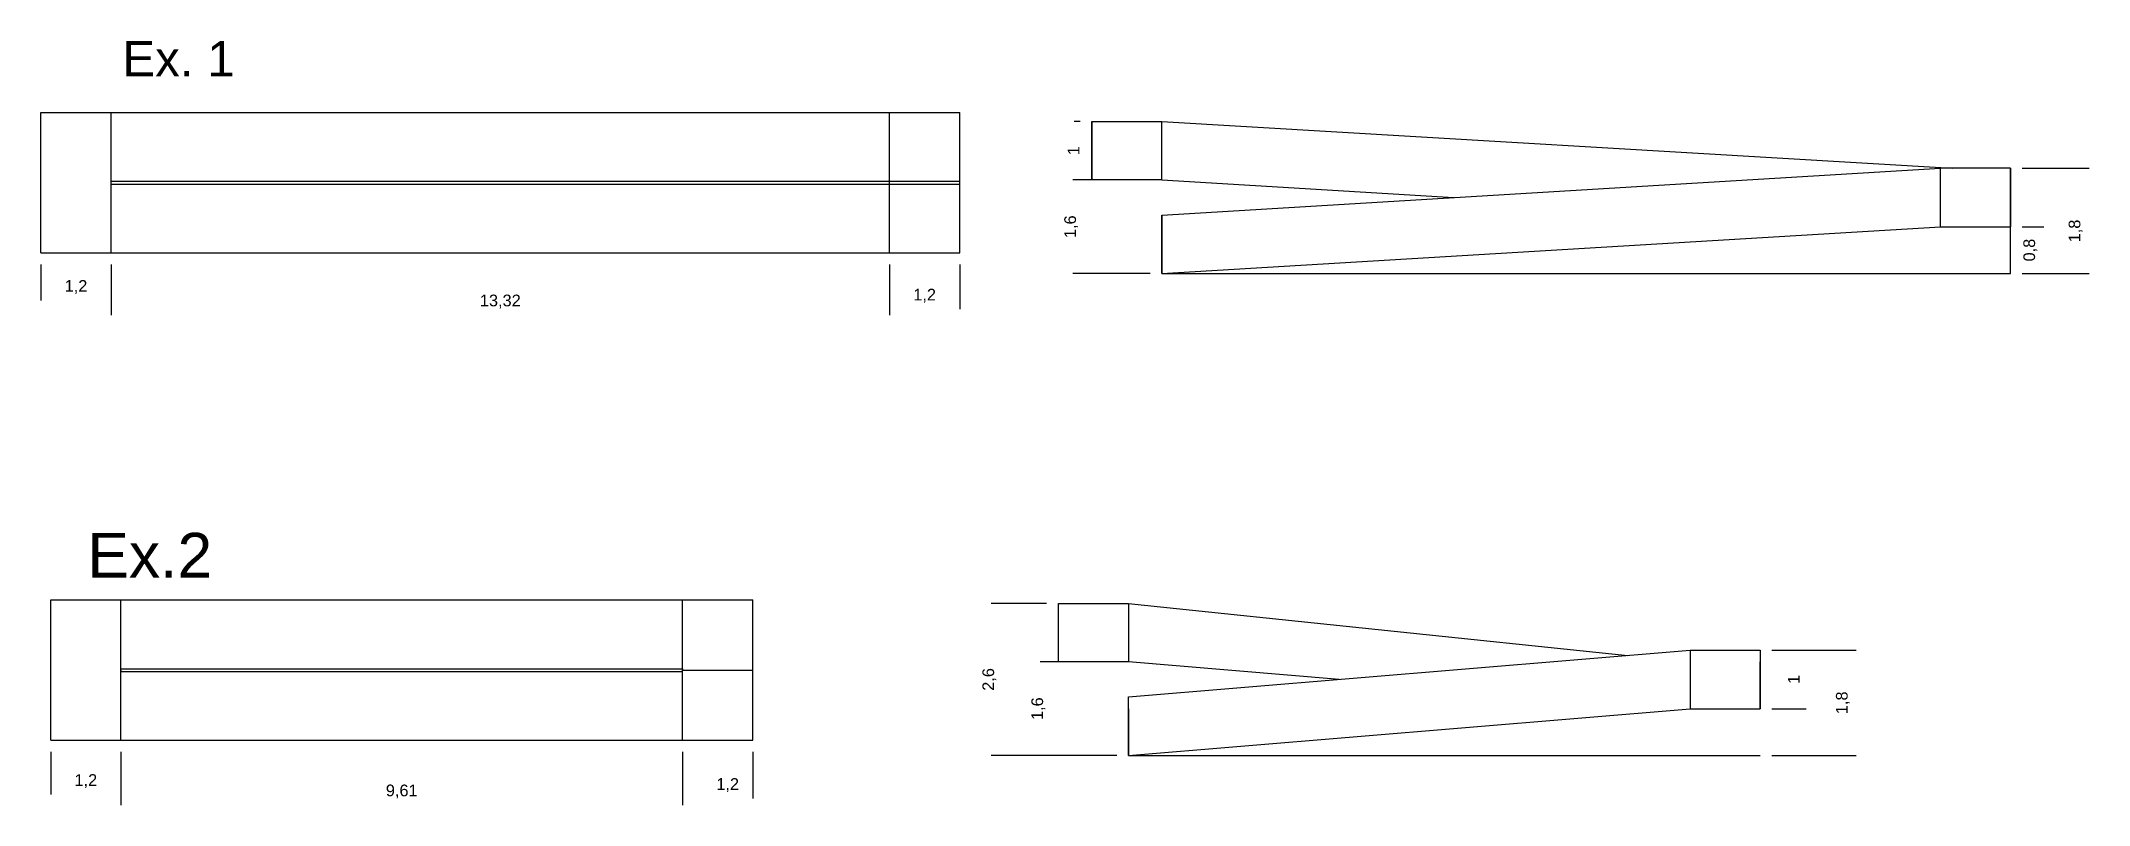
# Model space of a CAD drawing. Header units: millimetres. Extents: x 13358.9 to 13393.9, y 5371.1 to 5384.2.
import ezdxf

# ---------------------------------------------------------------- set-up
doc = ezdxf.new("R2010")
doc.units = ezdxf.units.MM
doc.layers.add('cota', color=252, linetype='Continuous')
doc.styles.get("Standard").update_dxf_attribs({"font": 'arial.ttf'})
doc.dimstyles.new('Copy of ISO-25', dxfattribs={"dimtxt": 0.2, "dimasz": 0.15, "dimexe": 0.1, "dimexo": 0.2, "dimgap": 0.01, "dimtad": 1, "dimzin": 9, "dimtxsty": 'Standard', "dimblk": 'CLOSEDBLANK', "dimcen": 2.5, "dimsd1": 1, "dimsd2": 1, "dimadec": 0, "dimazin": 0, "dimtfac": 1, "dimtmove": 0, "dimatfit": 3, "dimldrblk": 'CLOSEDBLANK', "dimfxl": 1, "dimarcsym": 0})

# ---------------------------------------------------------------- blocks, each defined once
blk = doc.blocks.new('*D6')
at = {"layer": 'cota', "color": 0, "lineweight": -2, "transparency": 16777216}
for p, q in [((13358.902, 5380.371), (13358.902, 5379.755)), ((13360.102, 5380.371), (13360.102, 5379.755))]:
    blk.add_line(p, q, dxfattribs=at)
at = {"layer": 'Defpoints', "color": 0, "transparency": 16777216}
for p in [(13358.902, 5380.571), (13360.102, 5380.571), (13360.102, 5379.855)]:
    blk.add_point(p, dxfattribs=at)
at = {"layer": 'cota', "color": 0, "transparency": 16777216, "insert": (13359.502, 5379.985), "char_height": 0.2, "width": 0.27825, "attachment_point": 5}
blk.add_mtext('{\\C256;1,2}', dxfattribs=at)
blk = doc.blocks.new('_ClosedBlank')
at = {"color": 0, "linetype": 'ByBlock', "lineweight": -2}
for p, q in [((-1, 0.17), (0, 0)), ((-1, 0.17), (-1, -0.17)), ((0, 0), (-1, -0.17))]:
    blk.add_line(p, q, dxfattribs=at)
blk = doc.blocks.new('*D7')
at = {"layer": 'cota', "color": 0, "lineweight": -2, "transparency": 16777216}
for p, q in [((13373.422, 5380.371), (13373.422, 5379.606)), ((13374.622, 5380.371), (13374.622, 5379.606))]:
    blk.add_line(p, q, dxfattribs=at)
at = {"layer": 'Defpoints', "color": 0, "transparency": 16777216}
for p in [(13373.422, 5380.571), (13374.622, 5380.571), (13374.622, 5379.706)]:
    blk.add_point(p, dxfattribs=at)
at = {"layer": 'cota', "color": 0, "transparency": 16777216, "insert": (13374.022, 5379.836), "char_height": 0.2, "attachment_point": 5}
blk.add_mtext('{\\C256;1,2}', dxfattribs=at)
blk = doc.blocks.new('*D8')
at = {"layer": 'cota', "color": 0, "lineweight": -2, "transparency": 16777216}
for p, q in [((13360.102, 5380.371), (13360.102, 5379.506)), ((13373.422, 5380.371), (13373.422, 5379.506))]:
    blk.add_line(p, q, dxfattribs=at)
at = {"layer": 'Defpoints', "color": 0, "transparency": 16777216}
for p in [(13360.102, 5380.571), (13373.422, 5380.571), (13373.422, 5379.606)]:
    blk.add_point(p, dxfattribs=at)
at = {"layer": 'cota', "color": 0, "transparency": 16777216, "insert": (13366.762, 5379.736), "char_height": 0.2, "attachment_point": 5}
blk.add_mtext('{\\C256;13,32}', dxfattribs=at)
blk = doc.blocks.new('*D10')
at = {"layer": 'cota', "color": 0, "lineweight": -2, "transparency": 16777216}
for p, q in [((13376.682, 5382.816), (13376.582, 5382.816)), ((13376.682, 5381.816), (13376.582, 5381.816))]:
    blk.add_line(p, q, dxfattribs=at)
at = {"layer": 'Defpoints', "color": 0, "transparency": 16777216}
for p in [(13376.882, 5382.816), (13376.682, 5381.816), (13376.882, 5381.816)]:
    blk.add_point(p, dxfattribs=at)
at = {"layer": 'cota', "color": 0, "transparency": 16777216, "insert": (13376.571, 5382.316), "char_height": 0.2, "width": 0.61349, "attachment_point": 5, "rotation": 90}
blk.add_mtext('{\\C256;1}', dxfattribs=at)
blk = doc.blocks.new('*D11')
at = {"layer": 'cota', "color": 0, "lineweight": -2, "transparency": 16777216}
for p, q in [((13392.802, 5381.016), (13393.17, 5381.016)), ((13392.802, 5380.216), (13393.17, 5380.216))]:
    blk.add_line(p, q, dxfattribs=at)
at = {"layer": 'Defpoints', "color": 0, "transparency": 16777216}
for p in [(13392.602, 5381.016), (13392.602, 5380.216), (13393.07, 5380.216)]:
    blk.add_point(p, dxfattribs=at)
at = {"layer": 'cota', "color": 0, "transparency": 16777216, "insert": (13392.94, 5380.616), "char_height": 0.2, "attachment_point": 5, "rotation": 90}
blk.add_mtext('{\\C256;0,8}', dxfattribs=at)
blk = doc.blocks.new('*D12')
at = {"layer": 'cota', "color": 0, "lineweight": -2, "transparency": 16777216}
for p, q in [((13392.802, 5382.016), (13393.945, 5382.016)), ((13392.802, 5380.216), (13393.945, 5380.216))]:
    blk.add_line(p, q, dxfattribs=at)
at = {"layer": 'Defpoints', "color": 0, "transparency": 16777216}
for p in [(13392.602, 5382.016), (13392.602, 5380.216), (13393.845, 5380.216)]:
    blk.add_point(p, dxfattribs=at)
at = {"layer": 'cota', "color": 0, "transparency": 16777216, "insert": (13393.715, 5380.943), "char_height": 0.2, "attachment_point": 5, "rotation": 90}
blk.add_mtext('{\\C256;1,8}', dxfattribs=at)
blk = doc.blocks.new('*D13')
at = {"layer": 'cota', "color": 0, "lineweight": -2, "transparency": 16777216}
for p, q in [((13359.07, 5372.033), (13359.07, 5371.305)), ((13360.27, 5372.033), (13360.27, 5371.305))]:
    blk.add_line(p, q, dxfattribs=at)
at = {"layer": 'Defpoints', "color": 0, "transparency": 16777216}
for p in [(13359.07, 5372.233), (13360.27, 5372.233), (13360.27, 5371.405)]:
    blk.add_point(p, dxfattribs=at)
at = {"layer": 'cota', "color": 0, "transparency": 16777216, "insert": (13359.67, 5371.535), "char_height": 0.2, "attachment_point": 5}
blk.add_mtext('{\\C256;1,2}', dxfattribs=at)
blk = doc.blocks.new('*D14')
at = {"layer": 'cota', "color": 0, "lineweight": -2, "transparency": 16777216}
for p, q in [((13369.88, 5372.033), (13369.88, 5371.236)), ((13371.08, 5372.033), (13371.08, 5371.236))]:
    blk.add_line(p, q, dxfattribs=at)
at = {"layer": 'Defpoints', "color": 0, "transparency": 16777216}
for p in [(13369.88, 5372.233), (13371.08, 5372.233), (13371.08, 5371.336)]:
    blk.add_point(p, dxfattribs=at)
at = {"layer": 'cota', "color": 0, "transparency": 16777216, "insert": (13370.652, 5371.467), "char_height": 0.2, "attachment_point": 5}
blk.add_mtext('{\\C256;1,2}', dxfattribs=at)
blk = doc.blocks.new('*D15')
at = {"layer": 'cota', "color": 0, "lineweight": -2, "transparency": 16777216}
for p, q in [((13360.27, 5372.033), (13360.27, 5371.126)), ((13369.88, 5372.033), (13369.88, 5371.126))]:
    blk.add_line(p, q, dxfattribs=at)
at = {"layer": 'Defpoints', "color": 0, "transparency": 16777216}
for p in [(13360.27, 5372.233), (13369.88, 5372.233), (13369.88, 5371.226)]:
    blk.add_point(p, dxfattribs=at)
at = {"layer": 'cota', "color": 0, "transparency": 16777216, "insert": (13365.075, 5371.357), "char_height": 0.2, "attachment_point": 5}
blk.add_mtext('{\\C256;9,61}', dxfattribs=at)
blk = doc.blocks.new('*D18')
at = {"layer": 'cota', "color": 0, "lineweight": -2, "transparency": 16777216}
for p, q in [((13377.31, 5373.574), (13375.997, 5373.574)), ((13377.31, 5371.974), (13375.997, 5371.974))]:
    blk.add_line(p, q, dxfattribs=at)
at = {"layer": 'Defpoints', "color": 0, "transparency": 16777216}
for p in [(13377.51, 5373.574), (13376.097, 5371.974), (13377.51, 5371.974)]:
    blk.add_point(p, dxfattribs=at)
at = {"layer": 'cota', "color": 0, "transparency": 16777216, "insert": (13375.967, 5372.774), "char_height": 0.2, "attachment_point": 5, "rotation": 90}
blk.add_mtext('{\\C256;1,6}', dxfattribs=at)
blk = doc.blocks.new('*D19')
at = {"layer": 'cota', "color": 0, "lineweight": -2, "transparency": 16777216}
for p, q in [((13377.882, 5381.816), (13376.56, 5381.816)), ((13377.882, 5380.216), (13376.56, 5380.216))]:
    blk.add_line(p, q, dxfattribs=at)
at = {"layer": 'Defpoints', "color": 0, "transparency": 16777216}
for p in [(13378.082, 5381.816), (13376.66, 5380.216), (13378.082, 5380.216)]:
    blk.add_point(p, dxfattribs=at)
at = {"layer": 'cota', "color": 0, "transparency": 16777216, "insert": (13376.53, 5381.016), "char_height": 0.2, "attachment_point": 5, "rotation": 90}
blk.add_mtext('{\\C256;1,6}', dxfattribs=at)
blk = doc.blocks.new('*D20')
at = {"layer": 'cota', "color": 0, "lineweight": -2, "transparency": 16777216}
for p, q in [((13376.11, 5374.574), (13375.159, 5374.574)), ((13376.11, 5371.974), (13375.159, 5371.974))]:
    blk.add_line(p, q, dxfattribs=at)
at = {"layer": 'Defpoints', "color": 0, "transparency": 16777216}
for p in [(13376.31, 5374.574), (13375.259, 5371.974), (13376.31, 5371.974)]:
    blk.add_point(p, dxfattribs=at)
at = {"layer": 'cota', "color": 0, "transparency": 16777216, "insert": (13375.129, 5373.274), "char_height": 0.2, "attachment_point": 5, "rotation": 90}
blk.add_mtext('{\\C256;2,6}', dxfattribs=at)
blk = doc.blocks.new('*D23')
at = {"color": 0, "lineweight": -2, "transparency": 16777216}
for p, q in [((13388.52, 5373.774), (13389.103, 5373.774)), ((13388.52, 5372.774), (13389.103, 5372.774))]:
    blk.add_line(p, q, dxfattribs=at)
at = {"layer": 'Defpoints', "color": 0, "transparency": 16777216}
for p in [(13388.32, 5373.774), (13388.32, 5372.774), (13389.003, 5372.774)]:
    blk.add_point(p, dxfattribs=at)
at = {"color": 0, "transparency": 16777216, "insert": (13388.893, 5373.274), "char_height": 0.2, "attachment_point": 5, "rotation": 90}
blk.add_mtext('{\\C256;1}', dxfattribs=at)
blk = doc.blocks.new('*D24')
at = {"color": 0, "lineweight": -2, "transparency": 16777216}
for p, q in [((13388.52, 5373.774), (13389.963, 5373.774)), ((13388.52, 5371.974), (13389.963, 5371.974))]:
    blk.add_line(p, q, dxfattribs=at)
at = {"layer": 'Defpoints', "color": 0, "transparency": 16777216}
for p in [(13388.32, 5373.774), (13388.32, 5371.974), (13389.863, 5371.974)]:
    blk.add_point(p, dxfattribs=at)
at = {"color": 0, "transparency": 16777216, "insert": (13389.733, 5372.874), "char_height": 0.2, "attachment_point": 5, "rotation": 90}
blk.add_mtext('{\\C256;1,8}', dxfattribs=at)

msp = doc.modelspace()

# ---------------------------------------------------------------- linework, layer by layer
for p, q in [((13376.882, 5382.816), (13376.882, 5381.816)), ((13378.082, 5381.216), (13391.402, 5382.016)), ((13391.402, 5382.016), (13391.402, 5382.029)), ((13391.602, 5382.016), (13391.402, 5382.016)), ((13392.602, 5382.016), (13391.602, 5382.016)), ((13392.602, 5382.016), (13392.602, 5381.016)), ((13392.602, 5381.016), (13392.602, 5382.016)), ((13378.082, 5381.816), (13376.882, 5381.816)), ((13378.082, 5380.216), (13378.082, 5381.216)), ((13378.082, 5380.216), (13378.082, 5381.216)), ((13378.082, 5381.216), (13378.082, 5380.216)), ((13378.082, 5380.216), (13391.402, 5381.016)), ((13391.402, 5381.016), (13392.602, 5381.016)), ((13378.082, 5380.216), (13392.602, 5380.216)), ((13376.31, 5373.574), (13376.31, 5374.574)), ((13387.12, 5373.774), (13388.32, 5373.774)), ((13388.32, 5373.574), (13388.32, 5372.774)), ((13377.51, 5372.774), (13377.51, 5371.974)), ((13387.12, 5372.774), (13388.32, 5372.774)), ((13377.51, 5371.974), (13388.32, 5371.974))]:
    msp.add_line(p, q)
for points in [[(13358.902, 5381.771), (13358.902, 5382.971)], [(13358.902, 5382.971), (13374.622, 5382.971)], [(13358.902, 5380.571), (13358.902, 5382.971)], [(13360.102, 5380.571), (13360.102, 5382.971)], [(13373.422, 5380.571), (13373.422, 5382.971)], [(13374.622, 5380.571), (13374.622, 5382.971)], [(13378.082, 5381.816), (13376.882, 5381.816), (13376.882, 5382.816), (13378.082, 5382.816), (13391.602, 5382.016)], [(13376.882, 5381.816), (13376.882, 5382.816)], [(13378.082, 5381.816), (13378.082, 5382.816)], [(13391.402, 5381.016), (13392.602, 5381.016), (13392.602, 5382.016)], [(13391.402, 5381.016), (13391.402, 5382.016)], [(13392.602, 5380.216), (13392.602, 5382.016)], [(13358.902, 5380.571), (13358.902, 5381.771)], [(13360.102, 5381.796), (13374.622, 5381.796)], [(13360.102, 5381.746), (13374.622, 5381.746)], [(13378.082, 5381.816), (13383.077, 5381.516)], [(13378.082, 5380.216), (13378.082, 5381.216)], [(13358.902, 5380.571), (13374.622, 5380.571)], [(13359.07, 5374.633), (13371.08, 5374.633)], [(13359.07, 5372.233), (13359.07, 5374.633)], [(13360.27, 5372.233), (13360.27, 5374.633)], [(13369.88, 5372.233), (13369.88, 5374.633)], [(13371.08, 5372.233), (13371.08, 5374.633)], [(13377.51, 5373.574), (13376.31, 5373.574), (13376.31, 5374.574), (13377.51, 5374.574), (13386.052, 5373.685)], [(13376.31, 5373.574), (13376.31, 5374.574)], [(13377.51, 5374.574), (13377.51, 5373.574)], [(13377.51, 5371.974), (13377.51, 5372.974), (13387.12, 5373.774)], [(13387.12, 5373.774), (13387.12, 5373.574)], [(13388.32, 5373.774), (13388.32, 5373.574)], [(13360.27, 5373.433), (13360.27, 5373.458), (13369.88, 5373.458), (13369.88, 5373.433)], [(13360.27, 5373.433), (13360.27, 5373.408), (13369.88, 5373.408)], [(13369.88, 5373.433), (13371.08, 5373.433)], [(13381.113, 5373.274), (13377.51, 5373.574), (13376.31, 5373.574)], [(13387.12, 5373.574), (13387.12, 5372.774)], [(13388.32, 5372.774), (13388.32, 5373.574)], [(13377.51, 5371.974), (13387.12, 5372.774)], [(13359.07, 5372.233), (13371.08, 5372.233)]]:
    msp.add_lwpolyline(points)

# ---------------------------------------------------------------- texts
at = {"attachment_point": 1}
for s, width, gutter_width, insert, char_height in [('Ex. 1', 1.90568, 3.027, (13360.292, 5384.192), 0.6054), ('Ex.2', 1.93542, 3.826, (13359.694, 5375.781), 0.7652)]:
    msp.add_mtext_dynamic_manual_height_columns(s, width=width, gutter_width=gutter_width, heights=[0], dxfattribs=dict(at, insert=insert, char_height=char_height))

# ---------------------------------------------------------------- dimensions: what is measured, and where the dimension line sits
for base, p2, picture, middle in [((13389.003, 5372.774), (13388.32, 5372.774), '*D23', (13388.893, 5373.274)), ((13389.863, 5371.974), (13388.32, 5371.974), '*D24', (13389.733, 5372.874))]:
    dim = msp.add_linear_dim(base=base, p1=(13388.32, 5373.774), p2=p2, angle=90, text='{\\C256;<>}', dimstyle='Copy of ISO-25')
    dim.commit()
    dim.dimension.update_dxf_attribs({"geometry": picture, "text_midpoint": middle})
at = {"layer": 'cota'}
for base, p1, p2, picture, middle in [((13376.682, 5381.816), (13376.882, 5382.816), (13376.882, 5381.816), '*D10', (13376.571, 5382.316)), ((13376.66, 5380.216), (13378.082, 5381.816), (13378.082, 5380.216), '*D19', (13376.53, 5381.016)), ((13393.07, 5380.216), (13392.602, 5381.016), (13392.602, 5380.216), '*D11', (13392.94, 5380.616)), ((13375.259, 5371.974), (13376.31, 5374.574), (13376.31, 5371.974), '*D20', (13375.129, 5373.274)), ((13376.097, 5371.974), (13377.51, 5373.574), (13377.51, 5371.974), '*D18', (13375.967, 5372.774))]:
    dim = msp.add_linear_dim(base=base, p1=p1, p2=p2, angle=90, text='{\\C256;<>}', dimstyle='Copy of ISO-25', dxfattribs=at)
    dim.commit()
    dim.dimension.update_dxf_attribs({"geometry": picture, "text_midpoint": middle})
dim = msp.add_linear_dim(base=(13393.845, 5380.216), p1=(13392.602, 5382.016), p2=(13392.602, 5380.216), angle=90, text='{\\C256;<>}', dimstyle='Copy of ISO-25', dxfattribs=at)
dim.commit()
dim.dimension.update_dxf_attribs({"geometry": '*D12', "text_midpoint": (13393.845, 5380.943), "dimtype": 160})
for base, p1, p2, picture, middle in [((13360.102, 5379.855), (13358.902, 5380.571), (13360.102, 5380.571), '*D6', (13359.502, 5379.985)), ((13373.422, 5379.606), (13360.102, 5380.571), (13373.422, 5380.571), '*D8', (13366.762, 5379.736)), ((13374.622, 5379.706), (13373.422, 5380.571), (13374.622, 5380.571), '*D7', (13374.022, 5379.836)), ((13360.27, 5371.405), (13359.07, 5372.233), (13360.27, 5372.233), '*D13', (13359.67, 5371.535)), ((13369.88, 5371.226), (13360.27, 5372.233), (13369.88, 5372.233), '*D15', (13365.075, 5371.357))]:
    dim = msp.add_linear_dim(base=base, p1=p1, p2=p2, text='{\\C256;<>}', dimstyle='Copy of ISO-25', dxfattribs=at)
    dim.commit()
    dim.dimension.update_dxf_attribs({"geometry": picture, "text_midpoint": middle})
dim = msp.add_linear_dim(base=(13371.08, 5371.336), p1=(13369.88, 5372.233), p2=(13371.08, 5372.233), text='{\\C256;<>}', dimstyle='Copy of ISO-25', dxfattribs=at)
dim.commit()
dim.dimension.update_dxf_attribs({"geometry": '*D14', "text_midpoint": (13370.652, 5371.336), "dimtype": 160})

doc.saveas('drawing.dxf')
